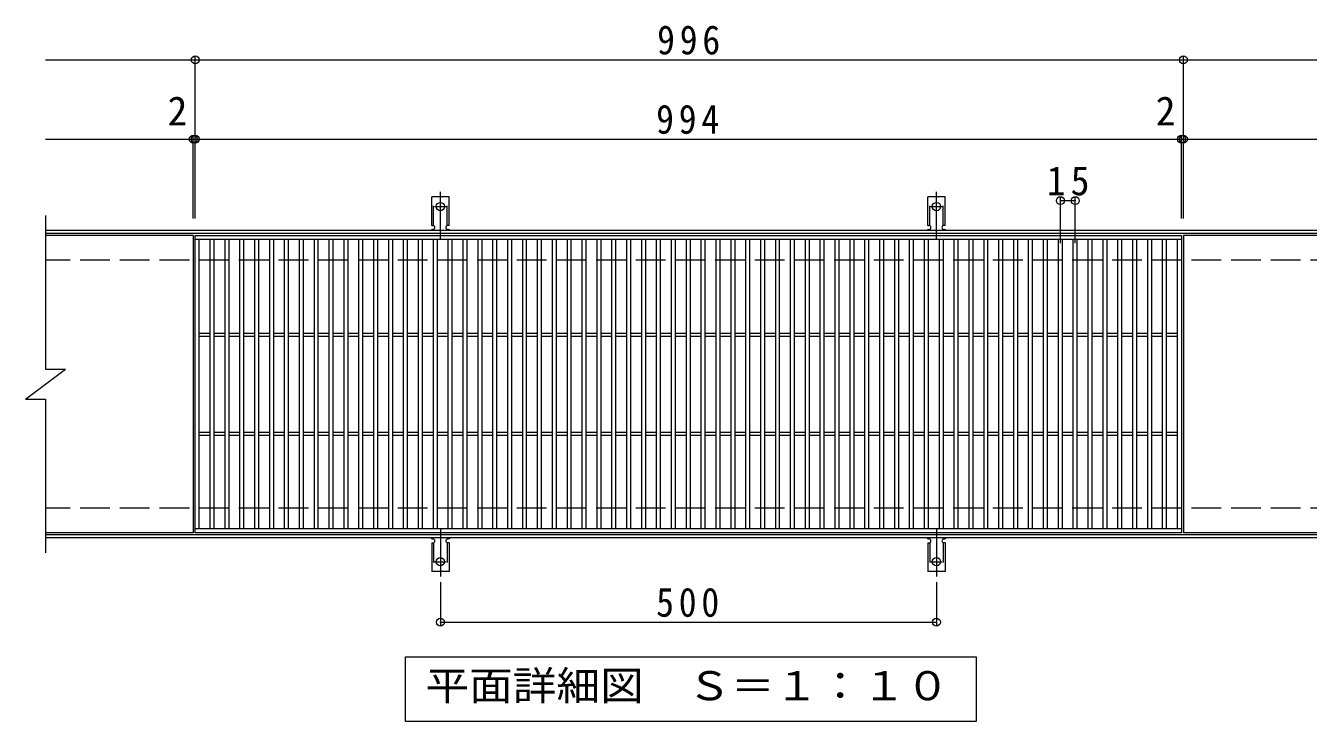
# Model space of a CAD drawing. Units: millimetres, scale not verified. Extents: x -1512 to 1684, y -1371 to 1219.
# Drawn here: x -695 to 598, y 517 to 1219 of the extents above; entities that cross this region are included whole.
import ezdxf
from ezdxf.enums import TextEntityAlignment as Align

# ---------------------------------------------------------------- set-up
doc = ezdxf.new("R2010")
doc.units = ezdxf.units.MM
doc.header["$LTSCALE"] = 10
doc.header["$PDMODE"] = 32
doc.header["$PDSIZE"] = 8
for name, pattern in [('CHAIN2', [12, 9, -1, 1, -1]), ('DASHED2', [3, 2, -1]), ('DASHED3', [4, 3, -1])]:
    doc.linetypes.add(name, pattern=pattern)
for name, color, linetype, lineweight in [('C-1', 2, 'Continuous', 9), ('C-2', 3, 'Continuous', 9), ('C-4', 7, 'Continuous', 9), ('C-5', 7, 'Continuous', 9), ('C-A', 3, 'Continuous', 9)]:
    doc.layers.add(name, color=color, linetype=linetype, lineweight=lineweight)
doc.styles.add('ＭＳ ゴシック', font='')
doc.styles.get('ＭＳ ゴシック').set_extended_font_data('MS Gothic')

msp = doc.modelspace()

# ---------------------------------------------------------------- linework, layer by layer
at = {"layer": 'C-1'}
for p, q in [((630.46, 1012.18), (-674.54, 1012.18)), ((630.46, 1009.18), (-674.54, 1009.18)), ((630.46, 705.18), (-674.54, 705.18)), ((630.46, 702.18), (-674.54, 702.18))]:
    msp.add_line(p, q, dxfattribs=at)
at = {"layer": 'C-1', "linetype": 'DASHED3'}
for p, q in [((630.46, 982.18), (-674.54, 982.18)), ((630.46, 732.18), (-674.54, 732.18))]:
    msp.add_line(p, q, dxfattribs=at)
at = {"layer": 'C-2'}
for p, q in [((-674.54, 1027.18), (-674.54, 872.18)), ((-525.54, 1007.18), (-674.54, 1007.18)), ((-525.54, 1007.18), (-525.54, 707.18)), ((-523.54, 1003.18), (470.46, 1003.18)), ((-519.54, 711.18), (-519.54, 1003.18)), ((-508.54, 711.18), (-508.54, 1003.18)), ((-504.54, 711.18), (-504.54, 1003.18)), ((-493.54, 711.18), (-493.54, 1003.18)), ((-489.54, 711.18), (-489.54, 1003.18)), ((-478.54, 711.18), (-478.54, 1003.18)), ((-474.54, 711.18), (-474.54, 1003.18)), ((-463.54, 711.18), (-463.54, 1003.18)), ((-459.54, 711.18), (-459.54, 1003.18)), ((-448.54, 711.18), (-448.54, 1003.18)), ((-444.54, 711.18), (-444.54, 1003.18)), ((-433.54, 711.18), (-433.54, 1003.18)), ((-429.54, 711.18), (-429.54, 1003.18)), ((-418.54, 711.18), (-418.54, 1003.18)), ((-414.54, 711.18), (-414.54, 1003.18)), ((-403.54, 711.18), (-403.54, 1003.18)), ((-399.54, 711.18), (-399.54, 1003.18)), ((-388.54, 711.18), (-388.54, 1003.18)), ((-384.54, 711.18), (-384.54, 1003.18)), ((-373.54, 711.18), (-373.54, 1003.18)), ((-369.54, 711.18), (-369.54, 1003.18)), ((-358.54, 711.18), (-358.54, 1003.18)), ((-354.54, 711.18), (-354.54, 1003.18)), ((-343.54, 711.18), (-343.54, 1003.18)), ((-339.54, 711.18), (-339.54, 1003.18)), ((-328.54, 711.18), (-328.54, 1003.18)), ((-324.54, 711.18), (-324.54, 1003.18)), ((-313.54, 711.18), (-313.54, 1003.18)), ((-309.54, 711.18), (-309.54, 1003.18)), ((-298.54, 711.18), (-298.54, 1003.18)), ((-294.54, 711.18), (-294.54, 1003.18)), ((-283.54, 711.18), (-283.54, 1003.18)), ((-279.54, 711.18), (-279.54, 1003.18)), ((-268.54, 711.18), (-268.54, 1003.18)), ((-264.54, 711.18), (-264.54, 1003.18)), ((-253.54, 711.18), (-253.54, 1003.18)), ((-249.54, 711.18), (-249.54, 1003.18)), ((-238.54, 711.18), (-238.54, 1003.18)), ((-234.54, 711.18), (-234.54, 1003.18)), ((-223.54, 711.18), (-223.54, 1003.18)), ((-219.54, 711.18), (-219.54, 1003.18)), ((-208.54, 711.18), (-208.54, 1003.18)), ((-204.54, 711.18), (-204.54, 1003.18)), ((-193.54, 711.18), (-193.54, 1003.18)), ((-189.54, 711.18), (-189.54, 1003.18)), ((-178.54, 711.18), (-178.54, 1003.18)), ((-174.54, 711.18), (-174.54, 1003.18)), ((-163.54, 711.18), (-163.54, 1003.18)), ((-159.54, 711.18), (-159.54, 1003.18)), ((-148.54, 711.18), (-148.54, 1003.18)), ((-144.54, 711.18), (-144.54, 1003.18)), ((-133.54, 711.18), (-133.54, 1003.18)), ((-129.54, 711.18), (-129.54, 1003.18)), ((-118.54, 711.18), (-118.54, 1003.18)), ((-114.54, 711.18), (-114.54, 1003.18)), ((-103.54, 711.18), (-103.54, 1003.18)), ((-99.54, 711.18), (-99.54, 1003.18)), ((-88.54, 711.18), (-88.54, 1003.18)), ((-84.54, 711.18), (-84.54, 1003.18)), ((-73.54, 711.18), (-73.54, 1003.18)), ((-69.54, 711.18), (-69.54, 1003.18)), ((-58.54, 711.18), (-58.54, 1003.18)), ((-54.54, 711.18), (-54.54, 1003.18)), ((-43.54, 711.18), (-43.54, 1003.18)), ((-39.54, 711.18), (-39.54, 1003.18)), ((-28.54, 711.18), (-28.54, 1003.18)), ((-24.54, 711.18), (-24.54, 1003.18)), ((-13.54, 711.18), (-13.54, 1003.18)), ((-9.54, 711.18), (-9.54, 1003.18)), ((1.46, 711.18), (1.46, 1003.18)), ((5.46, 711.18), (5.46, 1003.18)), ((16.46, 711.18), (16.46, 1003.18)), ((20.46, 711.18), (20.46, 1003.18)), ((31.46, 711.18), (31.46, 1003.18)), ((35.46, 711.18), (35.46, 1003.18)), ((46.46, 711.18), (46.46, 1003.18)), ((50.46, 711.18), (50.46, 1003.18)), ((61.46, 711.18), (61.46, 1003.18)), ((65.46, 711.18), (65.46, 1003.18)), ((76.46, 711.18), (76.46, 1003.18)), ((80.46, 711.18), (80.46, 1003.18)), ((91.46, 711.18), (91.46, 1003.18)), ((95.46, 711.18), (95.46, 1003.18)), ((106.46, 711.18), (106.46, 1003.18)), ((110.46, 711.18), (110.46, 1003.18)), ((121.46, 711.18), (121.46, 1003.18)), ((125.46, 711.18), (125.46, 1003.18)), ((136.46, 711.18), (136.46, 1003.18)), ((140.46, 711.18), (140.46, 1003.18)), ((151.46, 711.18), (151.46, 1003.18)), ((155.46, 711.18), (155.46, 1003.18)), ((166.46, 711.18), (166.46, 1003.18)), ((170.46, 711.18), (170.46, 1003.18)), ((181.46, 711.18), (181.46, 1003.18)), ((185.46, 711.18), (185.46, 1003.18)), ((196.46, 711.18), (196.46, 1003.18)), ((200.46, 711.18), (200.46, 1003.18)), ((211.46, 711.18), (211.46, 1003.18)), ((215.46, 711.18), (215.46, 1003.18)), ((226.46, 711.18), (226.46, 1003.18)), ((230.46, 711.18), (230.46, 1003.18)), ((241.46, 711.18), (241.46, 1003.18)), ((245.46, 711.18), (245.46, 1003.18)), ((256.46, 711.18), (256.46, 1003.18)), ((260.46, 711.18), (260.46, 1003.18)), ((271.46, 711.18), (271.46, 1003.18)), ((275.46, 711.18), (275.46, 1003.18)), ((286.46, 711.18), (286.46, 1003.18)), ((290.46, 711.18), (290.46, 1003.18)), ((301.46, 711.18), (301.46, 1003.18)), ((305.46, 711.18), (305.46, 1003.18)), ((316.46, 711.18), (316.46, 1003.18)), ((320.46, 711.18), (320.46, 1003.18)), ((331.46, 711.18), (331.46, 1003.18)), ((335.46, 711.18), (335.46, 1003.18)), ((346.46, 711.18), (346.46, 1003.18)), ((350.46, 711.18), (350.46, 1003.18)), ((361.46, 711.18), (361.46, 1003.18)), ((365.46, 711.18), (365.46, 1003.18)), ((376.46, 711.18), (376.46, 1003.18)), ((380.46, 711.18), (380.46, 1003.18)), ((391.46, 711.18), (391.46, 1003.18)), ((395.46, 711.18), (395.46, 1003.18)), ((406.46, 711.18), (406.46, 1003.18)), ((410.46, 711.18), (410.46, 1003.18)), ((421.46, 711.18), (421.46, 1003.18)), ((425.46, 711.18), (425.46, 1003.18)), ((436.46, 711.18), (436.46, 1003.18)), ((440.46, 711.18), (440.46, 1003.18)), ((451.46, 711.18), (451.46, 1003.18)), ((455.46, 711.18), (455.46, 1003.18)), ((466.46, 711.18), (466.46, 1003.18)), ((470.46, 1007.18), (470.46, 707.18)), ((472.46, 1007.18), (472.46, 707.18)), ((630.46, 1007.18), (472.46, 1007.18)), ((-519.54, 908.68), (-508.54, 908.68)), ((-519.54, 905.68), (-508.54, 905.68)), ((-504.54, 908.68), (-493.54, 908.68)), ((-504.54, 905.68), (-493.54, 905.68)), ((-489.54, 908.68), (-478.54, 908.68)), ((-489.54, 905.68), (-478.54, 905.68)), ((-474.54, 908.68), (-463.54, 908.68)), ((-474.54, 905.68), (-463.54, 905.68)), ((-459.54, 908.68), (-448.54, 908.68)), ((-459.54, 905.68), (-448.54, 905.68)), ((-444.54, 908.68), (-433.54, 908.68)), ((-444.54, 905.68), (-433.54, 905.68)), ((-429.54, 908.68), (-418.54, 908.68)), ((-429.54, 905.68), (-418.54, 905.68)), ((-414.54, 908.68), (-403.54, 908.68)), ((-414.54, 905.68), (-403.54, 905.68)), ((-399.54, 908.68), (-388.54, 908.68)), ((-399.54, 905.68), (-388.54, 905.68)), ((-384.54, 908.68), (-373.54, 908.68)), ((-384.54, 905.68), (-373.54, 905.68)), ((-369.54, 908.68), (-358.54, 908.68)), ((-369.54, 905.68), (-358.54, 905.68)), ((-354.54, 908.68), (-343.54, 908.68)), ((-354.54, 905.68), (-343.54, 905.68)), ((-339.54, 908.68), (-328.54, 908.68)), ((-339.54, 905.68), (-328.54, 905.68)), ((-324.54, 908.68), (-313.54, 908.68)), ((-324.54, 905.68), (-313.54, 905.68)), ((-309.54, 908.68), (-298.54, 908.68)), ((-309.54, 905.68), (-298.54, 905.68)), ((-294.54, 908.68), (-283.54, 908.68)), ((-294.54, 905.68), (-283.54, 905.68)), ((-279.54, 908.68), (-268.54, 908.68)), ((-279.54, 905.68), (-268.54, 905.68)), ((-264.54, 908.68), (-253.54, 908.68)), ((-264.54, 905.68), (-253.54, 905.68)), ((-249.54, 908.68), (-238.54, 908.68)), ((-249.54, 905.68), (-238.54, 905.68)), ((-234.54, 908.68), (-223.54, 908.68)), ((-234.54, 905.68), (-223.54, 905.68)), ((-219.54, 908.68), (-208.54, 908.68)), ((-219.54, 905.68), (-208.54, 905.68)), ((-204.54, 908.68), (-193.54, 908.68)), ((-204.54, 905.68), (-193.54, 905.68)), ((-189.54, 908.68), (-178.54, 908.68)), ((-189.54, 905.68), (-178.54, 905.68)), ((-174.54, 908.68), (-163.54, 908.68)), ((-174.54, 905.68), (-163.54, 905.68)), ((-159.54, 908.68), (-148.54, 908.68)), ((-159.54, 905.68), (-148.54, 905.68)), ((-144.54, 908.68), (-133.54, 908.68)), ((-144.54, 905.68), (-133.54, 905.68)), ((-129.54, 908.68), (-118.54, 908.68)), ((-129.54, 905.68), (-118.54, 905.68)), ((-114.54, 908.68), (-103.54, 908.68)), ((-114.54, 905.68), (-103.54, 905.68)), ((-99.54, 908.68), (-88.54, 908.68)), ((-99.54, 905.68), (-88.54, 905.68)), ((-84.54, 908.68), (-73.54, 908.68)), ((-84.54, 905.68), (-73.54, 905.68)), ((-69.54, 908.68), (-58.54, 908.68)), ((-69.54, 905.68), (-58.54, 905.68)), ((-54.54, 908.68), (-43.54, 908.68)), ((-54.54, 905.68), (-43.54, 905.68)), ((-39.54, 908.68), (-28.54, 908.68)), ((-39.54, 905.68), (-28.54, 905.68)), ((-24.54, 908.68), (-13.54, 908.68)), ((-24.54, 905.68), (-13.54, 905.68)), ((-9.54, 908.68), (1.46, 908.68)), ((-9.54, 905.68), (1.46, 905.68)), ((5.46, 908.68), (16.46, 908.68)), ((5.46, 905.68), (16.46, 905.68)), ((20.46, 908.68), (31.46, 908.68)), ((20.46, 905.68), (31.46, 905.68)), ((35.46, 908.68), (46.46, 908.68)), ((35.46, 905.68), (46.46, 905.68)), ((50.46, 908.68), (61.46, 908.68)), ((50.46, 905.68), (61.46, 905.68)), ((65.46, 908.68), (76.46, 908.68)), ((65.46, 905.68), (76.46, 905.68)), ((80.46, 908.68), (91.46, 908.68)), ((80.46, 905.68), (91.46, 905.68)), ((95.46, 908.68), (106.46, 908.68)), ((95.46, 905.68), (106.46, 905.68)), ((110.46, 908.68), (121.46, 908.68)), ((110.46, 905.68), (121.46, 905.68)), ((125.46, 908.68), (136.46, 908.68)), ((125.46, 905.68), (136.46, 905.68)), ((140.46, 908.68), (151.46, 908.68)), ((140.46, 905.68), (151.46, 905.68)), ((155.46, 908.68), (166.46, 908.68)), ((155.46, 905.68), (166.46, 905.68)), ((170.46, 908.68), (181.46, 908.68)), ((170.46, 905.68), (181.46, 905.68)), ((185.46, 908.68), (196.46, 908.68)), ((185.46, 905.68), (196.46, 905.68)), ((200.46, 908.68), (211.46, 908.68)), ((200.46, 905.68), (211.46, 905.68)), ((215.46, 908.68), (226.46, 908.68)), ((215.46, 905.68), (226.46, 905.68)), ((230.46, 908.68), (241.46, 908.68)), ((230.46, 905.68), (241.46, 905.68)), ((245.46, 908.68), (256.46, 908.68)), ((245.46, 905.68), (256.46, 905.68)), ((260.46, 908.68), (271.46, 908.68)), ((260.46, 905.68), (271.46, 905.68)), ((275.46, 908.68), (286.46, 908.68)), ((275.46, 905.68), (286.46, 905.68)), ((290.46, 908.68), (301.46, 908.68)), ((290.46, 905.68), (301.46, 905.68)), ((305.46, 908.68), (316.46, 908.68)), ((305.46, 905.68), (316.46, 905.68)), ((320.46, 908.68), (331.46, 908.68)), ((320.46, 905.68), (331.46, 905.68)), ((335.46, 908.68), (346.46, 908.68)), ((335.46, 905.68), (346.46, 905.68)), ((350.46, 908.68), (361.46, 908.68)), ((350.46, 905.68), (361.46, 905.68)), ((365.46, 908.68), (376.46, 908.68)), ((365.46, 905.68), (376.46, 905.68)), ((380.46, 908.68), (391.46, 908.68)), ((380.46, 905.68), (391.46, 905.68)), ((395.46, 908.68), (406.46, 908.68)), ((395.46, 905.68), (406.46, 905.68)), ((410.46, 908.68), (421.46, 908.68)), ((410.46, 905.68), (421.46, 905.68)), ((425.46, 908.68), (436.46, 908.68)), ((425.46, 905.68), (436.46, 905.68)), ((440.46, 908.68), (451.46, 908.68)), ((440.46, 905.68), (451.46, 905.68)), ((455.46, 908.68), (466.46, 908.68)), ((455.46, 905.68), (466.46, 905.68)), ((-694.54, 842.18), (-654.54, 872.18)), ((-674.54, 872.18), (-654.54, 872.18)), ((-694.54, 842.18), (-674.54, 842.18)), ((-674.54, 842.18), (-674.54, 687.18)), ((-519.54, 808.68), (-508.54, 808.68)), ((-519.54, 805.68), (-508.54, 805.68)), ((-504.54, 808.68), (-493.54, 808.68)), ((-504.54, 805.68), (-493.54, 805.68)), ((-489.54, 808.68), (-478.54, 808.68)), ((-489.54, 805.68), (-478.54, 805.68)), ((-474.54, 808.68), (-463.54, 808.68)), ((-474.54, 805.68), (-463.54, 805.68)), ((-459.54, 808.68), (-448.54, 808.68)), ((-459.54, 805.68), (-448.54, 805.68)), ((-444.54, 808.68), (-433.54, 808.68)), ((-444.54, 805.68), (-433.54, 805.68)), ((-429.54, 808.68), (-418.54, 808.68)), ((-429.54, 805.68), (-418.54, 805.68)), ((-414.54, 808.68), (-403.54, 808.68)), ((-414.54, 805.68), (-403.54, 805.68)), ((-399.54, 808.68), (-388.54, 808.68)), ((-399.54, 805.68), (-388.54, 805.68)), ((-384.54, 808.68), (-373.54, 808.68)), ((-384.54, 805.68), (-373.54, 805.68)), ((-369.54, 808.68), (-358.54, 808.68)), ((-369.54, 805.68), (-358.54, 805.68)), ((-354.54, 808.68), (-343.54, 808.68)), ((-354.54, 805.68), (-343.54, 805.68)), ((-339.54, 808.68), (-328.54, 808.68)), ((-339.54, 805.68), (-328.54, 805.68)), ((-324.54, 808.68), (-313.54, 808.68)), ((-324.54, 805.68), (-313.54, 805.68)), ((-309.54, 808.68), (-298.54, 808.68)), ((-309.54, 805.68), (-298.54, 805.68)), ((-294.54, 808.68), (-283.54, 808.68)), ((-294.54, 805.68), (-283.54, 805.68)), ((-279.54, 808.68), (-268.54, 808.68)), ((-279.54, 805.68), (-268.54, 805.68)), ((-264.54, 808.68), (-253.54, 808.68)), ((-264.54, 805.68), (-253.54, 805.68)), ((-249.54, 808.68), (-238.54, 808.68)), ((-249.54, 805.68), (-238.54, 805.68)), ((-234.54, 808.68), (-223.54, 808.68)), ((-234.54, 805.68), (-223.54, 805.68)), ((-219.54, 808.68), (-208.54, 808.68)), ((-219.54, 805.68), (-208.54, 805.68)), ((-204.54, 808.68), (-193.54, 808.68)), ((-204.54, 805.68), (-193.54, 805.68)), ((-189.54, 808.68), (-178.54, 808.68)), ((-189.54, 805.68), (-178.54, 805.68)), ((-174.54, 808.68), (-163.54, 808.68)), ((-174.54, 805.68), (-163.54, 805.68)), ((-159.54, 808.68), (-148.54, 808.68)), ((-159.54, 805.68), (-148.54, 805.68)), ((-144.54, 808.68), (-133.54, 808.68)), ((-144.54, 805.68), (-133.54, 805.68)), ((-129.54, 808.68), (-118.54, 808.68)), ((-129.54, 805.68), (-118.54, 805.68)), ((-114.54, 808.68), (-103.54, 808.68)), ((-114.54, 805.68), (-103.54, 805.68)), ((-99.54, 808.68), (-88.54, 808.68)), ((-99.54, 805.68), (-88.54, 805.68)), ((-84.54, 808.68), (-73.54, 808.68)), ((-84.54, 805.68), (-73.54, 805.68)), ((-69.54, 808.68), (-58.54, 808.68)), ((-69.54, 805.68), (-58.54, 805.68)), ((-54.54, 808.68), (-43.54, 808.68)), ((-54.54, 805.68), (-43.54, 805.68)), ((-39.54, 808.68), (-28.54, 808.68)), ((-39.54, 805.68), (-28.54, 805.68)), ((-24.54, 808.68), (-13.54, 808.68)), ((-24.54, 805.68), (-13.54, 805.68)), ((-9.54, 808.68), (1.46, 808.68)), ((-9.54, 805.68), (1.46, 805.68)), ((5.46, 808.68), (16.46, 808.68)), ((5.46, 805.68), (16.46, 805.68)), ((20.46, 808.68), (31.46, 808.68)), ((20.46, 805.68), (31.46, 805.68)), ((35.46, 808.68), (46.46, 808.68)), ((35.46, 805.68), (46.46, 805.68)), ((50.46, 808.68), (61.46, 808.68)), ((50.46, 805.68), (61.46, 805.68)), ((65.46, 808.68), (76.46, 808.68)), ((65.46, 805.68), (76.46, 805.68)), ((80.46, 808.68), (91.46, 808.68)), ((80.46, 805.68), (91.46, 805.68)), ((95.46, 808.68), (106.46, 808.68)), ((95.46, 805.68), (106.46, 805.68)), ((110.46, 808.68), (121.46, 808.68)), ((110.46, 805.68), (121.46, 805.68)), ((125.46, 808.68), (136.46, 808.68)), ((125.46, 805.68), (136.46, 805.68)), ((140.46, 808.68), (151.46, 808.68)), ((140.46, 805.68), (151.46, 805.68)), ((155.46, 808.68), (166.46, 808.68)), ((155.46, 805.68), (166.46, 805.68)), ((170.46, 808.68), (181.46, 808.68)), ((170.46, 805.68), (181.46, 805.68)), ((185.46, 808.68), (196.46, 808.68)), ((185.46, 805.68), (196.46, 805.68)), ((200.46, 808.68), (211.46, 808.68)), ((200.46, 805.68), (211.46, 805.68)), ((215.46, 808.68), (226.46, 808.68)), ((215.46, 805.68), (226.46, 805.68)), ((230.46, 808.68), (241.46, 808.68)), ((230.46, 805.68), (241.46, 805.68)), ((245.46, 808.68), (256.46, 808.68)), ((245.46, 805.68), (256.46, 805.68)), ((260.46, 808.68), (271.46, 808.68)), ((260.46, 805.68), (271.46, 805.68)), ((275.46, 808.68), (286.46, 808.68)), ((275.46, 805.68), (286.46, 805.68)), ((290.46, 808.68), (301.46, 808.68)), ((290.46, 805.68), (301.46, 805.68)), ((305.46, 808.68), (316.46, 808.68)), ((305.46, 805.68), (316.46, 805.68)), ((320.46, 808.68), (331.46, 808.68)), ((320.46, 805.68), (331.46, 805.68)), ((335.46, 808.68), (346.46, 808.68)), ((335.46, 805.68), (346.46, 805.68)), ((350.46, 808.68), (361.46, 808.68)), ((350.46, 805.68), (361.46, 805.68)), ((365.46, 808.68), (376.46, 808.68)), ((365.46, 805.68), (376.46, 805.68)), ((380.46, 808.68), (391.46, 808.68)), ((380.46, 805.68), (391.46, 805.68)), ((395.46, 808.68), (406.46, 808.68)), ((395.46, 805.68), (406.46, 805.68)), ((410.46, 808.68), (421.46, 808.68)), ((410.46, 805.68), (421.46, 805.68)), ((425.46, 808.68), (436.46, 808.68)), ((425.46, 805.68), (436.46, 805.68)), ((440.46, 808.68), (451.46, 808.68)), ((440.46, 805.68), (451.46, 805.68)), ((455.46, 808.68), (466.46, 808.68)), ((455.46, 805.68), (466.46, 805.68)), ((470.46, 711.18), (-523.54, 711.18)), ((-525.54, 707.18), (-674.54, 707.18)), ((470.46, 707.18), (-523.54, 707.18)), ((630.46, 707.18), (472.46, 707.18))]:
    msp.add_line(p, q, dxfattribs=at)
msp.add_lwpolyline([(-523.54, 707.18), (-523.54, 1007.18), (470.46, 1007.18)], dxfattribs=at)
at = {"layer": 'C-4'}
for p, q in [((-674.54, 1184.18), (630.46, 1184.18)), ((-523.54, 1024.18), (-523.54, 1187.18)), ((472.46, 1024.18), (472.46, 1187.18)), ((-674.54, 1104.18), (630.46, 1104.18)), ((-525.54, 1024.18), (-525.54, 1107.18)), ((470.46, 1024.18), (470.46, 1107.18)), ((348.46, 999.18), (348.46, 1045.18)), ((348.46, 1042.18), (363.46, 1042.18)), ((363.46, 999.18), (363.46, 1045.18)), ((-276.54, 657.46), (-276.54, 614.18)), ((223.46, 657.46), (223.46, 614.18)), ((-276.54, 617.18), (223.46, 617.18))]:
    msp.add_line(p, q, dxfattribs=at)
for p in [(-523.54, 1184.18), (472.46, 1184.18), (-525.54, 1104.18), (-523.54, 1104.18), (470.46, 1104.18), (472.46, 1104.18), (348.46, 1042.18), (363.46, 1042.18), (-276.54, 617.18), (223.46, 617.18)]:
    msp.add_point(p, dxfattribs=at)
at = {"layer": 'C-5'}
msp.add_lwpolyline([(-311.54, 517.18), (-311.54, 582.18), (263.46, 582.18), (263.46, 517.18)], close=True, dxfattribs=at)
at = {"layer": 'C-A', "color": 7, "linetype": 'CHAIN2'}
for p, q in [((-276.54, 1003.71), (-276.54, 1051.11)), ((223.46, 1003.71), (223.46, 1051.11)), ((-282.32, 1036.18), (-270.77, 1036.18)), ((217.68, 1036.18), (229.23, 1036.18)), ((-276.54, 710.65), (-276.54, 663.25)), ((223.46, 710.65), (223.46, 663.25)), ((-282.32, 678.18), (-270.77, 678.18)), ((217.68, 678.18), (229.23, 678.18))]:
    msp.add_line(p, q, dxfattribs=at)
at = {"layer": 'C-A'}
for p, q in [((-285.29, 1017.18), (-285.29, 1046.18)), ((-267.79, 1046.18), (-285.29, 1046.18)), ((-267.79, 1017.18), (-267.79, 1046.18)), ((214.71, 1017.18), (214.71, 1046.18)), ((232.21, 1046.18), (214.71, 1046.18)), ((232.21, 1017.18), (232.21, 1046.18)), ((-285.29, 1017.18), (-284.04, 1017.18)), ((-284.54, 1013.18), (-284.04, 1013.18)), ((-269.05, 1013.18), (-268.53, 1013.18)), ((-267.79, 1017.18), (-269.04, 1017.18)), ((214.71, 1017.18), (215.96, 1017.18)), ((215.46, 1013.18), (215.96, 1013.18)), ((230.95, 1013.18), (231.47, 1013.18)), ((232.21, 1017.18), (230.96, 1017.18)), ((-284.54, 701.18), (-284.04, 701.18)), ((-269.05, 701.18), (-268.53, 701.18)), ((215.46, 701.18), (215.96, 701.18)), ((230.95, 701.18), (231.47, 701.18)), ((-285.29, 697.18), (-284.04, 697.18)), ((-285.29, 697.18), (-285.29, 668.18)), ((-267.79, 697.18), (-269.04, 697.18)), ((-267.79, 697.18), (-267.79, 668.18)), ((214.71, 697.18), (215.96, 697.18)), ((214.71, 697.18), (214.71, 668.18)), ((232.21, 697.18), (230.96, 697.18)), ((232.21, 697.18), (232.21, 668.18)), ((-267.79, 668.18), (-285.29, 668.18)), ((232.21, 668.18), (214.71, 668.18))]:
    msp.add_line(p, q, dxfattribs=at)
at = {"layer": 'C-A', "linetype": 'DASHED2'}
for p, q in [((-283.29, 1017.03), (-283.29, 1046.18)), ((-269.79, 1017.03), (-269.79, 1046.18)), ((216.71, 1017.03), (216.71, 1046.18)), ((230.21, 1017.03), (230.21, 1046.18)), ((-283.29, 697.33), (-283.29, 668.18)), ((-269.79, 697.33), (-269.79, 668.18)), ((216.71, 697.33), (216.71, 668.18)), ((230.21, 697.33), (230.21, 668.18))]:
    msp.add_line(p, q, dxfattribs=at)
at = {"layer": 'C-A'}
for centre in [(-276.54, 1036.18), (223.46, 1036.18), (-276.54, 678.18), (223.46, 678.18)]:
    msp.add_circle(centre, 4.25, dxfattribs=at)
for centre, start, end in [((-284.54, 1011.18), 90.27596, 150.00047), ((-284.04, 1015.18), 270, 90), ((-269.04, 1015.18), 90, 269.8667), ((-268.54, 1011.18), 29.99927, 89.75836), ((215.46, 1011.18), 90.27596, 150.00047), ((215.96, 1015.18), 270, 90), ((230.96, 1015.18), 90, 269.8667), ((231.46, 1011.18), 29.99927, 89.75836), ((-284.54, 703.18), 209.99951, 269.72403), ((-284.04, 699.18), 270, 90), ((-269.04, 699.18), 90.13329, 270), ((-268.54, 703.18), 270.24162, 330.00072), ((215.46, 703.18), 209.99951, 269.72403), ((215.96, 699.18), 270, 90), ((230.96, 699.18), 90.13329, 270), ((231.46, 703.18), 270.24162, 330.00072)]:
    msp.add_arc(centre, 2, start, end, dxfattribs=at)

# ---------------------------------------------------------------- texts
at = {"layer": 'C-4', "color": 2, "style": 'ＭＳ ゴシック'}
for p in [(-551.5, 1109.18), (444.5, 1109.18)]:
    msp.add_text('2', height=29.33, dxfattribs=at).set_placement(p, align=Align.BOTTOM_LEFT)
at = {"layer": 'C-4', "color": 2, "char_height": 29.33, "attachment_point": 7, "style": 'ＭＳ ゴシック'}
for s, insert in [('\\T1.27;\\W0.9;996', (-58.04, 1189.18)), ('\\T1.27;\\W0.9;994', (-59.04, 1109.18)), ('\\T1.27;\\W0.95;15', (334.71, 1047.18)), ('\\T1.27;\\W0.9;500', (-59.04, 622.18))]:
    msp.add_mtext(s, dxfattribs=dict(at, insert=insert))
at = {"layer": 'C-5', "color": 2, "style": 'ＭＳ ゴシック', "width": 1.1}
msp.add_text('平面詳細図\u3000Ｓ＝１：１０', height=29.33, dxfattribs=at).set_placement((-291.54, 529.68), align=Align.BOTTOM_LEFT)

doc.saveas('drawing.dxf')
